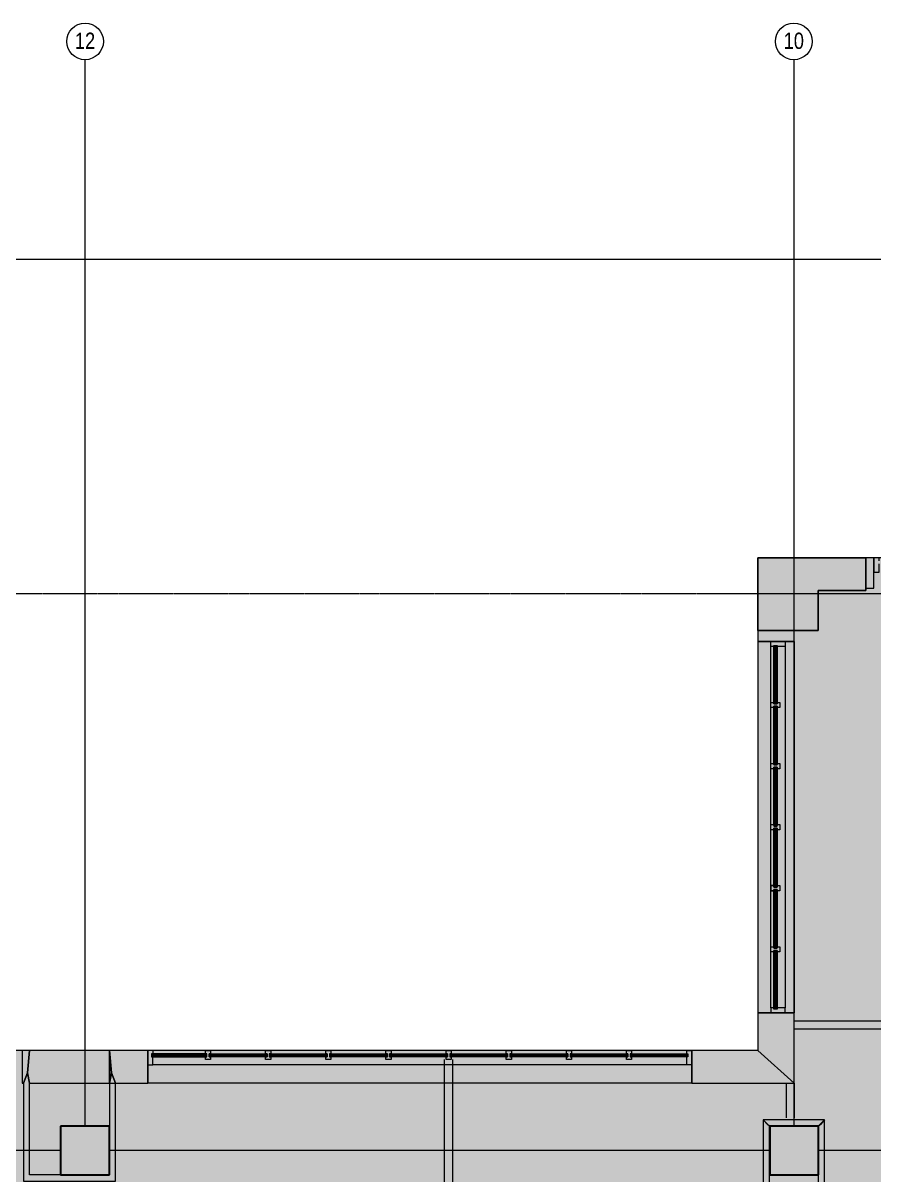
# Model space of a CAD drawing. Header units: inches. Extents: x -4451 to 2809, y -40 to 2719.
# Drawn here: x -1828 to -1411, y 1794 to 2359 of the extents above; entities that cross this region are included whole.
import ezdxf

# ---------------------------------------------------------------- set-up
doc = ezdxf.new("R2010")
doc.units = ezdxf.units.IN
doc.header["$MEASUREMENT"] = 0
doc.linetypes.add('IMPORT-CENTER2', pattern=[1.6875, 1.125, -0.1875, 0.1875, -0.1875])
doc.linetypes.add('IMPORT-CENTER2 _2_', pattern=[1.125, 0.75, -0.125, 0.125, -0.125])
for name, color, linetype, lineweight in [('7th Floor_dwg', 8, 'Continuous', 9), ('A-Bldg-Patt', 7, 'Continuous', 9), ('A-DETL-GENF', 92, 'Continuous', 9), ('A-DETL-THIN', 151, 'Continuous', 9), ('A-Glaz-Bldg', 7, 'Continuous', 9), ('A-Grid', 7, 'IMPORT-CENTER2', 9), ('A-Grid-Iden', 7, 'Continuous', 9), ('A-Wall-Bldg', 7, 'Continuous', 9), ('A-Wall-Exst', 7, 'Continuous', 9), ('A-WALL-PATT', 111, 'Continuous', 18), ('core model_dwg', 8, 'Continuous', 9), ('S-COLS', 52, 'Continuous', 18)]:
    doc.layers.add(name, color=color, linetype=linetype, lineweight=lineweight)
doc.styles.add('Arial', font='arial.ttf', dxfattribs={"width": 0.8, "height": 8})

# ---------------------------------------------------------------- blocks, each defined once
blk = doc.blocks.new('7th Floor_dwg_24_SQ_COLUMN-V2-Level 07 DEMOLITION PLAN')
at = {"layer": 'A-Bldg-Patt'}
blk.add_hatch(color=256, dxfattribs=at).paths.add_polyline_path([(-12, 12), (-11.8125, 12), (-11.8125, -12), (-12, -12)], flags=0)
at = {"layer": 'A-Wall-Bldg'}
blk.add_line((-12, -12), (-11.8125, -12), dxfattribs=at)
at = {"layer": 'A-Wall-Bldg', "flags": 128}
blk.add_lwpolyline([(-11.8125, 12), (-12, 12), (-12, -12)], dxfattribs=at)
blk = doc.blocks.new('7th Floor_dwg-6970059-Level 07 DEMOLITION PLAN')
at = {"layer": 'A-Bldg-Patt'}
blk.add_hatch(color=256, dxfattribs=at).paths.add_polyline_path([(-1437.9, 2061.08), (-1437.9, 2080.71), (-1414.47, 2080.71), (-1414.47, 2096.71), (-1467.53, 2096.71), (-1467.53, 2061.08), (-1449.72, 2061.08)], flags=0)
at = {"layer": 'A-Glaz-Bldg'}
for p, q in [((-1467.53, 2055.63), (-1467.53, 1873.44)), ((-1459.25, 2053.63), (-1459.25, 2024.99)), ((-1458.5, 2053.63), (-1458.5, 2024.99)), ((-1454.12, 2053.13), (-1454.12, 1875.94)), ((-1449.72, 2055.63), (-1449.72, 1873.44)), ((-1459.25, 2023.87), (-1459.25, 1995.05)), ((-1458.5, 2023.87), (-1458.5, 1995.05)), ((-1459.25, 1993.92), (-1459.25, 1965.1)), ((-1458.5, 1993.92), (-1458.5, 1965.1)), ((-1459.25, 1963.97), (-1459.25, 1935.15)), ((-1458.5, 1963.97), (-1458.5, 1935.15)), ((-1459.25, 1934.02), (-1459.25, 1905.2)), ((-1458.5, 1934.02), (-1458.5, 1905.2)), ((-1459.25, 1904.07), (-1459.25, 1875.25)), ((-1458.5, 1904.07), (-1458.5, 1875.25)), ((-1499.96, 1854.9), (-1766.89, 1854.9)), ((-1765.14, 1853.02), (-1737.94, 1853.02)), ((-1765.14, 1852.27), (-1737.94, 1852.27)), ((-1708.42, 1853.02), (-1736.81, 1853.02)), ((-1708.42, 1852.27), (-1736.81, 1852.27)), ((-1678.89, 1853.02), (-1707.29, 1853.02)), ((-1678.89, 1852.27), (-1707.29, 1852.27)), ((-1649.37, 1853.02), (-1677.77, 1853.02)), ((-1649.37, 1852.27), (-1677.77, 1852.27)), ((-1619.85, 1853.02), (-1648.25, 1853.02)), ((-1619.85, 1852.27), (-1648.25, 1852.27)), ((-1590.33, 1853.02), (-1618.73, 1853.02)), ((-1590.33, 1852.27), (-1618.73, 1852.27)), ((-1560.81, 1853.02), (-1589.2, 1853.02)), ((-1560.81, 1852.27), (-1589.2, 1852.27)), ((-1531.29, 1853.02), (-1559.68, 1853.02)), ((-1531.29, 1852.27), (-1559.68, 1852.27)), ((-1501.96, 1853.02), (-1530.16, 1853.02)), ((-1501.96, 1852.27), (-1530.16, 1852.27)), ((-1502.46, 1847.9), (-1764.39, 1847.9)), ((-1499.96, 1838.9), (-1766.89, 1838.9))]:
    blk.add_line(p, q, dxfattribs=at)
at = {"layer": 'A-Glaz-Bldg', "flags": 128}
for points in [[(-1408.07, 2095.21), (-1408.07, 2096.71), (-1410.57, 2096.71), (-1410.57, 2089.71), (-1408.07, 2089.71), (-1408.07, 2093.71)], [(-1459.62, 2053.13), (-1461.12, 2053.13), (-1461.12, 2055.63), (-1454.12, 2055.63), (-1454.12, 2053.13), (-1458.12, 2053.13)], [(-1461.12, 1875.94), (-1461.12, 1873.44), (-1454.12, 1873.44), (-1454.12, 1875.94), (-1458.12, 1875.94), (-1458.12, 1875.19), (-1459.62, 1875.19), (-1459.62, 1875.94), (-1461.12, 1875.94), (-1461.12, 2053.13)], [(-1459.62, 2024.99), (-1459.62, 2053.63), (-1458.12, 2053.63), (-1458.12, 2024.99)], [(-1458.12, 2023.13), (-1458.12, 2023.87), (-1459.62, 2023.87), (-1459.62, 2023.18), (-1461.12, 2023.18), (-1461.12, 2025.68), (-1459.62, 2025.68), (-1459.62, 2024.99), (-1458.12, 2024.99), (-1458.12, 2025.73)], [(-1459.62, 1995.23), (-1459.62, 2023.87), (-1458.12, 2023.87), (-1458.12, 1995.23)], [(-1458.12, 2025.68), (-1456.71, 2025.68), (-1456.71, 2023.18), (-1458.12, 2023.18)], [(-1458.12, 1993.19), (-1458.12, 1993.92), (-1459.62, 1993.92), (-1459.62, 1993.23), (-1461.12, 1993.23), (-1461.12, 1995.73), (-1459.62, 1995.73), (-1459.62, 1995.05), (-1458.12, 1995.05), (-1458.12, 1995.78)], [(-1458.12, 1995.73), (-1456.71, 1995.73), (-1456.71, 1993.23), (-1458.12, 1993.23)], [(-1459.62, 1965.28), (-1459.62, 1993.92), (-1458.12, 1993.92), (-1458.12, 1965.28)], [(-1458.12, 1963.24), (-1458.12, 1963.97), (-1459.62, 1963.97), (-1459.62, 1963.28), (-1461.12, 1963.28), (-1461.12, 1965.78), (-1459.62, 1965.78), (-1459.62, 1965.1), (-1458.12, 1965.1), (-1458.12, 1965.83)], [(-1459.62, 1935.34), (-1459.62, 1963.97), (-1458.12, 1963.97), (-1458.12, 1935.34)], [(-1458.12, 1965.78), (-1456.71, 1965.78), (-1456.71, 1963.28), (-1458.12, 1963.28)], [(-1459.62, 1933.34), (-1459.62, 1934.02), (-1458.12, 1934.02), (-1458.12, 1933.29), (-1458.12, 1934.02), (-1459.62, 1934.02), (-1459.62, 1933.34), (-1461.12, 1933.34), (-1461.12, 1935.84), (-1459.62, 1935.84), (-1459.62, 1935.15), (-1458.12, 1935.15), (-1458.12, 1935.88)], [(-1459.62, 1905.39), (-1459.62, 1934.02), (-1458.12, 1934.02), (-1458.12, 1905.39)], [(-1458.12, 1935.84), (-1456.71, 1935.84), (-1456.71, 1933.34), (-1458.12, 1933.34)], [(-1458.12, 1903.34), (-1458.12, 1904.07), (-1459.62, 1904.07), (-1459.62, 1903.39), (-1461.12, 1903.39), (-1461.12, 1905.89), (-1459.62, 1905.89), (-1459.62, 1905.2), (-1458.12, 1905.2), (-1458.12, 1905.93)], [(-1458.12, 1905.89), (-1456.71, 1905.89), (-1456.71, 1903.39), (-1458.12, 1903.39)], [(-1459.62, 1875.44), (-1459.62, 1904.07), (-1458.12, 1904.07), (-1458.12, 1875.44)], [(-1764.39, 1854.9), (-1766.89, 1854.9), (-1766.89, 1847.9), (-1764.39, 1847.9), (-1764.39, 1851.9)], [(-1502.46, 1854.9), (-1764.39, 1854.9), (-1764.39, 1853.4)], [(-1737.94, 1853.4), (-1738.62, 1853.4), (-1738.62, 1854.9), (-1736.12, 1854.9), (-1736.12, 1853.4), (-1736.81, 1853.4)], [(-1709.15, 1851.9), (-1708.42, 1851.9), (-1708.42, 1853.4), (-1709.1, 1853.4), (-1709.1, 1854.9), (-1706.6, 1854.9), (-1706.6, 1853.4), (-1707.29, 1853.4), (-1707.29, 1851.9), (-1706.56, 1851.9)], [(-1679.63, 1851.9), (-1678.89, 1851.9), (-1678.89, 1853.4), (-1679.58, 1853.4), (-1679.58, 1854.9), (-1677.08, 1854.9), (-1677.08, 1853.4), (-1677.77, 1853.4), (-1677.77, 1851.9), (-1677.04, 1851.9)], [(-1650.11, 1851.9), (-1649.37, 1851.9), (-1649.37, 1853.4), (-1650.06, 1853.4), (-1650.06, 1854.9), (-1647.56, 1854.9), (-1647.56, 1853.4), (-1648.25, 1853.4), (-1648.25, 1851.9), (-1647.51, 1851.9)], [(-1620.58, 1851.9), (-1619.85, 1851.9), (-1619.85, 1853.4), (-1620.54, 1853.4), (-1620.54, 1854.9), (-1618.04, 1854.9), (-1618.04, 1853.4), (-1618.73, 1853.4), (-1618.73, 1851.9), (-1617.99, 1851.9)], [(-1591.06, 1851.9), (-1590.33, 1851.9), (-1590.33, 1853.4), (-1591.02, 1853.4), (-1591.02, 1854.9), (-1588.52, 1854.9), (-1588.52, 1853.4), (-1589.2, 1853.4), (-1589.2, 1851.9), (-1588.47, 1851.9)], [(-1561.54, 1851.9), (-1560.81, 1851.9), (-1560.81, 1853.4), (-1561.5, 1853.4), (-1561.5, 1854.9), (-1559, 1854.9), (-1559, 1853.4), (-1559.68, 1853.4), (-1559.68, 1851.9), (-1558.95, 1851.9)], [(-1532.02, 1851.9), (-1531.29, 1851.9), (-1531.29, 1853.4), (-1531.98, 1853.4), (-1531.98, 1854.9), (-1529.48, 1854.9), (-1529.48, 1853.4), (-1530.16, 1853.4), (-1530.16, 1851.9), (-1529.43, 1851.9)], [(-1502.46, 1853.4), (-1502.46, 1854.9), (-1499.96, 1854.9), (-1499.96, 1847.9), (-1502.46, 1847.9), (-1502.46, 1851.9)], [(-1737.94, 1851.9), (-1737.94, 1853.4), (-1765.14, 1853.4), (-1765.14, 1851.9), (-1737.94, 1851.9), (-1738.67, 1851.9)], [(-1736.12, 1851.9), (-1736.12, 1850.48), (-1738.62, 1850.48), (-1738.62, 1851.9)], [(-1736.81, 1851.9), (-1736.81, 1853.4), (-1708.42, 1853.4), (-1708.42, 1851.9), (-1736.81, 1851.9), (-1736.08, 1851.9)], [(-1706.6, 1851.9), (-1706.6, 1850.48), (-1709.1, 1850.48), (-1709.1, 1851.9)], [(-1707.1, 1853.4), (-1678.89, 1853.4), (-1678.89, 1851.9), (-1707.1, 1851.9)], [(-1677.08, 1851.9), (-1677.08, 1850.48), (-1679.58, 1850.48), (-1679.58, 1851.9)], [(-1677.58, 1853.4), (-1649.37, 1853.4), (-1649.37, 1851.9), (-1677.58, 1851.9)], [(-1647.56, 1851.9), (-1647.56, 1850.48), (-1650.06, 1850.48), (-1650.06, 1851.9)], [(-1648.06, 1853.4), (-1619.85, 1853.4), (-1619.85, 1851.9), (-1648.06, 1851.9)], [(-1618.04, 1851.9), (-1618.04, 1850.48), (-1620.54, 1850.48), (-1620.54, 1851.9)], [(-1618.54, 1853.4), (-1590.33, 1853.4), (-1590.33, 1851.9), (-1618.54, 1851.9)], [(-1588.52, 1851.9), (-1588.52, 1850.48), (-1591.02, 1850.48), (-1591.02, 1851.9)], [(-1589.02, 1853.4), (-1560.81, 1853.4), (-1560.81, 1851.9), (-1589.02, 1851.9)], [(-1559, 1851.9), (-1559, 1850.48), (-1561.5, 1850.48), (-1561.5, 1851.9)], [(-1559.5, 1853.4), (-1531.29, 1853.4), (-1531.29, 1851.9), (-1559.5, 1851.9)], [(-1529.48, 1851.9), (-1529.48, 1850.48), (-1531.98, 1850.48), (-1531.98, 1851.9)], [(-1530.16, 1853.4), (-1501.96, 1853.4), (-1501.96, 1851.9), (-1530.16, 1851.9)]]:
    blk.add_lwpolyline(points, dxfattribs=at)
at = {"layer": 'A-Grid'}
for p, q in [((-1797.72, 1817.9), (-1797.72, 2341.04)), ((-1449.72, 2096.71), (-1449.72, 2341.04)), ((89.38, 2243.08), (-2865.72, 2243.08)), ((-1449.72, 2061.08), (-1449.72, 2096.71)), ((-1467.53, 2079.08), (-2127.9, 2079.08)), ((-1437.9, 2079.08), (-1467.53, 2079.08)), ((-1089.72, 2079.08), (-1437.9, 2079.08)), ((-1449.72, 1817.9), (-1449.72, 2061.08)), ((-1809.72, 1805.9), (-2133.53, 1805.9)), ((-1461.9, 1805.9), (-1785.72, 1805.9)), ((-1461.72, 1805.9), (-1461.9, 1805.9)), ((-1349.01, 1805.9), (-1437.72, 1805.9))]:
    blk.add_line(p, q, dxfattribs=at)
at = {"layer": 'A-Grid-Iden'}
for centre in [(-1797.72, 2350.04), (-1449.9, 2350.04)]:
    blk.add_circle(centre, 9, dxfattribs=at)
at = {"layer": 'A-Wall-Bldg'}
for p, q in [((-1414.47, 2096.71), (-1467.53, 2096.71)), ((-1467.53, 2096.71), (-1414.47, 2096.71)), ((-1467.53, 2096.71), (-1467.53, 2061.08)), ((-1467.53, 2061.08), (-1467.53, 2096.71)), ((-1414.47, 2096.71), (-1414.47, 2081.71)), ((-1414.47, 2080.71), (-1414.47, 2096.71)), ((-1414.47, 2096.71), (-1414.47, 2080.71)), ((-1437.9, 2061.08), (-1437.9, 2080.71)), ((-1437.9, 2080.71), (-1437.9, 2061.08)), ((-1437.9, 2080.71), (-1414.47, 2080.71)), ((-1414.47, 2080.71), (-1437.9, 2080.71)), ((-1414.47, 2081.71), (-1410.56, 2081.71)), ((-1449.72, 2061.08), (-1467.53, 2061.08)), ((-1467.53, 2061.08), (-1437.9, 2061.08)), ((-1785.72, 1838.9), (-1785.72, 1817.9))]:
    blk.add_line(p, q, dxfattribs=at)
at = {"layer": 'A-Wall-Bldg', "flags": 128}
for points in [[(-1437.9, 2061.08), (-1467.53, 2061.08), (-1467.53, 2096.71), (-1414.47, 2096.71), (-1414.47, 2080.71), (-1437.9, 2080.71), (-1437.9, 2061.08), (-1467.53, 2061.08)], [(-1410.56, 2081.71), (-1410.56, 2096.71), (-1414.47, 2096.71)], [(-1467.53, 2061.08), (-1467.53, 2055.63), (-1449.72, 2055.63), (-1449.72, 2061.08)], [(-1809.72, 1793.9), (-1824.9, 1793.9), (-1824.9, 1838.9), (-1785.72, 1838.9)], [(-1461.9, 1793.9), (-1461.9, 1817.9), (-1461.72, 1817.9)], [(-1437.9, 1793.9), (-1437.9, 1769.9), (-1461.9, 1769.9), (-1461.9, 1793.9)]]:
    blk.add_lwpolyline(points, dxfattribs=at)
for points in [[(-1414.47, 2096.71), (-1467.53, 2096.71), (-1467.53, 2061.08), (-1437.9, 2061.08), (-1437.9, 2080.71), (-1414.47, 2080.71)], [(-1449.72, 1838.9), (-1449.72, 1873.44), (-1467.53, 1873.44), (-1467.53, 1854.9), (-1499.96, 1854.9), (-1499.96, 1838.9)], [(-1766.89, 1838.9), (-1766.89, 1854.9), (-1785.72, 1854.9), (-1824.9, 1854.9), (-1828.54, 1854.9), (-1828.54, 1838.9), (-1827.9, 1838.9), (-1827.9, 1790.9), (-1782.72, 1790.9), (-1782.72, 1838.9)], [(-1464.9, 1820.9), (-1464.9, 1766.9), (-1434.9, 1766.9), (-1434.9, 1820.9)]]:
    blk.add_lwpolyline(points, close=True, dxfattribs=at)
at = {"layer": 'A-Wall-Exst'}
for p, q in [((-1453.72, 1838.9), (-1453.72, 1821.9)), ((-1449.72, 1838.9), (-1449.72, 1821.9))]:
    blk.add_line(p, q, dxfattribs=at)
at = {"layer": 'A-Wall-Exst', "flags": 128}
for points in [[(-1449.72, 1869.44), (-1309.9, 1869.44), (-1309.9, 1873.44), (-1305.9, 1873.44), (-1305.9, 1731.48), (-1305.9, 1706.48), (-1315.9, 1706.48), (-1315.9, 1710.48), (-1309.9, 1710.48), (-1309.9, 1865.44), (-1449.72, 1865.44)], [(-1554.9, 1710.48), (-1554.9, 1706.48), (-1636.72, 1706.48), (-1636.72, 1690.9), (-1640.72, 1690.9), (-1640.72, 1710.48), (-1621.29, 1710.48), (-1621.29, 1850.48)], [(-1518.9, 1706.48), (-1510.9, 1706.48), (-1510.9, 1710.48), (-1518.9, 1710.48), (-1554.9, 1710.48), (-1617.29, 1710.48), (-1617.29, 1850.48)]]:
    blk.add_lwpolyline(points, dxfattribs=at)
at = {"layer": 'A-WALL-PATT', "color": 7, "lineweight": 9}
for p, q in [((-1414.47, 2081.71), (-1414.47, 2096.71)), ((-1449.72, 2061.08), (-1467.53, 2061.08)), ((-1449.72, 2055.63), (-1467.53, 2055.63)), ((-1449.72, 1873.44), (-1467.53, 1873.44)), ((-1499.96, 1838.9), (-1499.96, 1854.9))]:
    blk.add_line(p, q, dxfattribs=at)
at = {"layer": 'A-WALL-PATT', "color": 7, "lineweight": 9, "flags": 128}
for points in [[(-1824.9, 1854.9), (-1825.9, 1843.98), (-1827.9, 1838.9), (-1825.9, 1843.98), (-1824.9, 1838.9), (-1825.9, 1843.98)], [(-1785.72, 1854.9), (-1784.72, 1843.98), (-1782.72, 1838.9), (-1784.72, 1843.98), (-1785.72, 1838.9), (-1784.72, 1843.98)], [(-1467.53, 1854.9), (-1449.72, 1838.9)], [(-1461.9, 1817.9), (-1464.9, 1820.9)], [(-1437.9, 1817.9), (-1434.9, 1820.9)]]:
    blk.add_lwpolyline(points, close=True, dxfattribs=at)
blk.add_lwpolyline([(-1766.89, 1838.9), (-1766.89, 1843.98), (-1766.89, 1854.9)], dxfattribs=at)
at = {"extrusion": (0, 0, -1), "zscale": -1, "rotation": 180}
blk.add_blockref('7th Floor_dwg_24_SQ_COLUMN-V2-Level 07 DEMOLITION PLAN', (1449.9, 1805.9), dxfattribs=at)
at = {"layer": 'A-Grid-Iden', "char_height": 8, "width": 11.7526, "attachment_point": 2, "line_spacing_factor": 0.941778, "style": 'Arial'}
for s, insert in [('12', (-1797.72, 2354.34)), ('10', (-1449.9, 2354.34))]:
    blk.add_mtext(s, dxfattribs=dict(at, insert=insert))
blk = doc.blocks.new('Concrete-Rectangular-Column - 24 x 24-6974123-Level 07 DEMOLITION PLAN')
at = {"layer": 'S-COLS', "lineweight": 9}
blk.add_hatch(color=7, dxfattribs=at).paths.add_polyline_path([(-12, -12), (12, -12), (12, 12), (-12, 12)], flags=0)
at = {"layer": 'S-COLS', "color": 8, "lineweight": 30}
for p, q in [((12, 12), (-12, 12)), ((-12, 12), (-12, -12)), ((12, -12), (12, 12)), ((-12, -12), (12, -12))]:
    blk.add_line(p, q, dxfattribs=at)
blk = doc.blocks.new('core model_dwg_24_SQ_COLUMN-V13-Level 07 DEMOLITION PLAN')
at = {"layer": 'A-Wall-Bldg'}
blk.add_line((-12, -12), (-11.8125, -12), dxfattribs=at)
at = {"layer": 'A-Wall-Bldg', "flags": 128}
blk.add_lwpolyline([(-11.8125, 12), (-12, 12), (-12, -12)], dxfattribs=at)
blk = doc.blocks.new('core model_dwg_1300 Eye - 5th Floor-6996771-Level 07 DEMOLITION PLAN')
at = {"layer": 'A-Glaz-Bldg'}
for p, q in [((-1467.53, 2055.63), (-1467.53, 1873.44)), ((-1459.25, 2053.63), (-1459.25, 2024.99)), ((-1458.5, 2053.63), (-1458.5, 2024.99)), ((-1454.12, 2053.13), (-1454.12, 1875.94)), ((-1449.72, 2055.63), (-1449.72, 1873.44)), ((-1459.25, 2023.87), (-1459.25, 1995.05)), ((-1458.5, 2023.87), (-1458.5, 1995.05)), ((-1459.25, 1993.92), (-1459.25, 1965.1)), ((-1458.5, 1993.92), (-1458.5, 1965.1)), ((-1459.25, 1963.97), (-1459.25, 1935.15)), ((-1458.5, 1963.97), (-1458.5, 1935.15)), ((-1459.25, 1934.02), (-1459.25, 1905.2)), ((-1458.5, 1934.02), (-1458.5, 1905.2)), ((-1459.25, 1904.07), (-1459.25, 1875.25)), ((-1458.5, 1904.07), (-1458.5, 1875.25)), ((-1499.96, 1854.9), (-1766.89, 1854.9)), ((-1765.14, 1853.02), (-1737.94, 1853.02)), ((-1765.14, 1852.27), (-1737.94, 1852.27)), ((-1708.42, 1853.02), (-1736.81, 1853.02)), ((-1708.42, 1852.27), (-1736.81, 1852.27)), ((-1678.89, 1853.02), (-1707.29, 1853.02)), ((-1678.89, 1852.27), (-1707.29, 1852.27)), ((-1649.37, 1853.02), (-1677.77, 1853.02)), ((-1649.37, 1852.27), (-1677.77, 1852.27)), ((-1619.85, 1853.02), (-1648.25, 1853.02)), ((-1619.85, 1852.27), (-1648.25, 1852.27)), ((-1590.33, 1853.02), (-1618.73, 1853.02)), ((-1590.33, 1852.27), (-1618.73, 1852.27)), ((-1560.81, 1853.02), (-1589.2, 1853.02)), ((-1560.81, 1852.27), (-1589.2, 1852.27)), ((-1531.29, 1853.02), (-1559.68, 1853.02)), ((-1531.29, 1852.27), (-1559.68, 1852.27)), ((-1501.96, 1853.02), (-1530.16, 1853.02)), ((-1501.96, 1852.27), (-1530.16, 1852.27)), ((-1502.46, 1847.9), (-1764.39, 1847.9)), ((-1499.96, 1838.9), (-1766.89, 1838.9))]:
    blk.add_line(p, q, dxfattribs=at)
at = {"layer": 'A-Glaz-Bldg', "flags": 128}
for points in [[(-1408.07, 2095.21), (-1408.07, 2096.71), (-1410.57, 2096.71), (-1410.57, 2089.71), (-1408.07, 2089.71), (-1408.07, 2093.71)], [(-1459.62, 2053.13), (-1461.12, 2053.13), (-1461.12, 2055.63), (-1454.12, 2055.63), (-1454.12, 2053.13), (-1458.12, 2053.13)], [(-1461.12, 1875.94), (-1461.12, 1873.44), (-1454.12, 1873.44), (-1454.12, 1875.94), (-1458.12, 1875.94), (-1458.12, 1875.19), (-1459.62, 1875.19), (-1459.62, 1875.94), (-1461.12, 1875.94), (-1461.12, 2053.13)], [(-1459.62, 2024.99), (-1459.62, 2053.63), (-1458.12, 2053.63), (-1458.12, 2024.99)], [(-1458.12, 2023.13), (-1458.12, 2023.87), (-1459.62, 2023.87), (-1459.62, 2023.18), (-1461.12, 2023.18), (-1461.12, 2025.68), (-1459.62, 2025.68), (-1459.62, 2024.99), (-1458.12, 2024.99), (-1458.12, 2025.73)], [(-1459.62, 1995.23), (-1459.62, 2023.87), (-1458.12, 2023.87), (-1458.12, 1995.23)], [(-1458.12, 2025.68), (-1456.71, 2025.68), (-1456.71, 2023.18), (-1458.12, 2023.18)], [(-1458.12, 1993.19), (-1458.12, 1993.92), (-1459.62, 1993.92), (-1459.62, 1993.23), (-1461.12, 1993.23), (-1461.12, 1995.73), (-1459.62, 1995.73), (-1459.62, 1995.05), (-1458.12, 1995.05), (-1458.12, 1995.78)], [(-1458.12, 1995.73), (-1456.71, 1995.73), (-1456.71, 1993.23), (-1458.12, 1993.23)], [(-1459.62, 1965.28), (-1459.62, 1993.92), (-1458.12, 1993.92), (-1458.12, 1965.28)], [(-1458.12, 1963.24), (-1458.12, 1963.97), (-1459.62, 1963.97), (-1459.62, 1963.28), (-1461.12, 1963.28), (-1461.12, 1965.78), (-1459.62, 1965.78), (-1459.62, 1965.1), (-1458.12, 1965.1), (-1458.12, 1965.83)], [(-1459.62, 1935.34), (-1459.62, 1963.97), (-1458.12, 1963.97), (-1458.12, 1935.34)], [(-1458.12, 1965.78), (-1456.71, 1965.78), (-1456.71, 1963.28), (-1458.12, 1963.28)], [(-1458.12, 1935.88), (-1458.12, 1935.15), (-1459.62, 1935.15), (-1459.62, 1935.84), (-1461.12, 1935.84), (-1461.12, 1933.34), (-1459.62, 1933.34), (-1459.62, 1934.02), (-1458.12, 1934.02), (-1458.12, 1933.29), (-1458.12, 1934.02), (-1459.62, 1934.02), (-1459.62, 1933.34)], [(-1459.62, 1905.39), (-1459.62, 1934.02), (-1458.12, 1934.02), (-1458.12, 1905.39)], [(-1458.12, 1935.84), (-1456.71, 1935.84), (-1456.71, 1933.34), (-1458.12, 1933.34)], [(-1458.12, 1903.34), (-1458.12, 1904.07), (-1459.62, 1904.07), (-1459.62, 1903.39), (-1461.12, 1903.39), (-1461.12, 1905.89), (-1459.62, 1905.89), (-1459.62, 1905.2), (-1458.12, 1905.2), (-1458.12, 1905.93)], [(-1458.12, 1905.89), (-1456.71, 1905.89), (-1456.71, 1903.39), (-1458.12, 1903.39)], [(-1459.62, 1875.44), (-1459.62, 1904.07), (-1458.12, 1904.07), (-1458.12, 1875.44)], [(-1764.39, 1854.9), (-1766.89, 1854.9), (-1766.89, 1847.9), (-1764.39, 1847.9), (-1764.39, 1851.9)], [(-1502.46, 1854.9), (-1764.39, 1854.9), (-1764.39, 1853.4)], [(-1737.94, 1853.4), (-1738.62, 1853.4), (-1738.62, 1854.9), (-1736.12, 1854.9), (-1736.12, 1853.4), (-1736.81, 1853.4)], [(-1709.15, 1851.9), (-1708.42, 1851.9), (-1708.42, 1853.4), (-1709.1, 1853.4), (-1709.1, 1854.9), (-1706.6, 1854.9), (-1706.6, 1853.4), (-1707.29, 1853.4), (-1707.29, 1851.9), (-1706.56, 1851.9)], [(-1679.63, 1851.9), (-1678.89, 1851.9), (-1678.89, 1853.4), (-1679.58, 1853.4), (-1679.58, 1854.9), (-1677.08, 1854.9), (-1677.08, 1853.4), (-1677.77, 1853.4), (-1677.77, 1851.9), (-1677.04, 1851.9)], [(-1650.11, 1851.9), (-1649.37, 1851.9), (-1649.37, 1853.4), (-1650.06, 1853.4), (-1650.06, 1854.9), (-1647.56, 1854.9), (-1647.56, 1853.4), (-1648.25, 1853.4), (-1648.25, 1851.9), (-1647.51, 1851.9)], [(-1620.58, 1851.9), (-1619.85, 1851.9), (-1619.85, 1853.4), (-1620.54, 1853.4), (-1620.54, 1854.9), (-1618.04, 1854.9), (-1618.04, 1853.4), (-1618.73, 1853.4), (-1618.73, 1851.9), (-1617.99, 1851.9)], [(-1591.06, 1851.9), (-1590.33, 1851.9), (-1590.33, 1853.4), (-1591.02, 1853.4), (-1591.02, 1854.9), (-1588.52, 1854.9), (-1588.52, 1853.4), (-1589.2, 1853.4), (-1589.2, 1851.9), (-1588.47, 1851.9)], [(-1561.54, 1851.9), (-1560.81, 1851.9), (-1560.81, 1853.4), (-1561.5, 1853.4), (-1561.5, 1854.9), (-1559, 1854.9), (-1559, 1853.4), (-1559.68, 1853.4), (-1559.68, 1851.9), (-1558.95, 1851.9)], [(-1532.02, 1851.9), (-1531.29, 1851.9), (-1531.29, 1853.4), (-1531.98, 1853.4), (-1531.98, 1854.9), (-1529.48, 1854.9), (-1529.48, 1853.4), (-1530.16, 1853.4), (-1530.16, 1851.9), (-1529.43, 1851.9)], [(-1502.46, 1853.4), (-1502.46, 1854.9), (-1499.96, 1854.9), (-1499.96, 1847.9), (-1502.46, 1847.9), (-1502.46, 1851.9)], [(-1737.94, 1851.9), (-1737.94, 1853.4), (-1765.14, 1853.4), (-1765.14, 1851.9), (-1737.94, 1851.9), (-1738.67, 1851.9)], [(-1736.12, 1851.9), (-1736.12, 1850.48), (-1738.62, 1850.48), (-1738.62, 1851.9)], [(-1736.81, 1851.9), (-1736.81, 1853.4), (-1708.42, 1853.4), (-1708.42, 1851.9), (-1736.81, 1851.9), (-1736.08, 1851.9)], [(-1706.6, 1851.9), (-1706.6, 1850.48), (-1709.1, 1850.48), (-1709.1, 1851.9)], [(-1707.1, 1853.4), (-1678.89, 1853.4), (-1678.89, 1851.9), (-1707.1, 1851.9)], [(-1677.08, 1851.9), (-1677.08, 1850.48), (-1679.58, 1850.48), (-1679.58, 1851.9)], [(-1677.58, 1853.4), (-1649.37, 1853.4), (-1649.37, 1851.9), (-1677.58, 1851.9)], [(-1647.56, 1851.9), (-1647.56, 1850.48), (-1650.06, 1850.48), (-1650.06, 1851.9)], [(-1648.06, 1853.4), (-1619.85, 1853.4), (-1619.85, 1851.9), (-1648.06, 1851.9)], [(-1618.04, 1851.9), (-1618.04, 1850.48), (-1620.54, 1850.48), (-1620.54, 1851.9)], [(-1618.54, 1853.4), (-1590.33, 1853.4), (-1590.33, 1851.9), (-1618.54, 1851.9)], [(-1588.52, 1851.9), (-1588.52, 1850.48), (-1591.02, 1850.48), (-1591.02, 1851.9)], [(-1589.02, 1853.4), (-1560.81, 1853.4), (-1560.81, 1851.9), (-1589.02, 1851.9)], [(-1559, 1851.9), (-1559, 1850.48), (-1561.5, 1850.48), (-1561.5, 1851.9)], [(-1559.5, 1853.4), (-1531.29, 1853.4), (-1531.29, 1851.9), (-1559.5, 1851.9)], [(-1529.48, 1851.9), (-1529.48, 1850.48), (-1531.98, 1850.48), (-1531.98, 1851.9)], [(-1530.16, 1853.4), (-1501.96, 1853.4), (-1501.96, 1851.9), (-1530.16, 1851.9)]]:
    blk.add_lwpolyline(points, dxfattribs=at)
at = {"layer": 'A-Grid', "linetype": 'IMPORT-CENTER2 _2_'}
for p, q in [((-1797.72, 1817.9), (-1797.72, 2341.04)), ((-1449.72, 1817.9), (-1449.72, 2341.04)), ((89.38, 2243.08), (-3725.57, 2243.08)), ((89.38, 2079.08), (-2865.66, 2079.08)), ((-1809.72, 1805.9), (-2133.53, 1805.9)), ((-1461.72, 1805.9), (-1785.72, 1805.9)), ((-1349.01, 1805.9), (-1437.72, 1805.9))]:
    blk.add_line(p, q, dxfattribs=at)
at = {"layer": 'A-Grid-Iden'}
for centre in [(-1797.72, 2350.04), (-1449.9, 2350.04)]:
    blk.add_circle(centre, 9, dxfattribs=at)
at = {"layer": 'A-Wall-Bldg'}
blk.add_line((-1785.72, 1838.9), (-1785.72, 1817.9), dxfattribs=at)
at = {"layer": 'A-Wall-Bldg', "flags": 128}
for points in [[(-1467.53, 2061.08), (-1467.53, 2096.71), (-1414.47, 2096.71)], [(-1414.47, 2096.71), (-1414.47, 2080.71), (-1437.9, 2080.71)], [(-1437.9, 2080.71), (-1437.9, 2061.08), (-1467.53, 2061.08)], [(-1809.72, 1793.9), (-1824.9, 1793.9), (-1824.9, 1838.9), (-1785.72, 1838.9), (-1766.89, 1838.9), (-1766.89, 1854.9), (-1785.72, 1854.9), (-1824.9, 1854.9), (-1828.54, 1854.9), (-1828.54, 1838.9), (-1827.9, 1838.9), (-1827.9, 1790.9), (-1782.72, 1790.9), (-1782.72, 1838.9)], [(-1437.9, 1793.9), (-1437.9, 1769.9), (-1461.9, 1769.9), (-1461.9, 1817.9), (-1461.72, 1817.9)]]:
    blk.add_lwpolyline(points, dxfattribs=at)
for points in [[(-1414.47, 2080.71), (-1414.47, 2096.71), (-1467.53, 2096.71), (-1467.53, 2061.08), (-1437.9, 2061.08), (-1437.9, 2080.71)], [(-1449.72, 1838.9), (-1449.72, 1873.44), (-1467.53, 1873.44), (-1467.53, 1854.9), (-1499.96, 1854.9), (-1499.96, 1838.9)], [(-1464.9, 1820.9), (-1464.9, 1766.9), (-1434.9, 1766.9), (-1434.9, 1820.9)]]:
    blk.add_lwpolyline(points, close=True, dxfattribs=at)
at = {"layer": 'A-WALL-PATT', "color": 7, "lineweight": 9}
for p, q in [((-1467.53, 1873.44), (-1449.72, 1873.44)), ((-1766.89, 1854.9), (-1766.89, 1838.9)), ((-1499.96, 1838.9), (-1499.96, 1854.9))]:
    blk.add_line(p, q, dxfattribs=at)
at = {"layer": 'A-WALL-PATT', "color": 7, "lineweight": 9, "flags": 128}
for points in [[(-1825.9, 1843.98), (-1827.9, 1838.9), (-1826.03, 1843.66), (-1825.9, 1843.98), (-1824.9, 1838.9), (-1825.9, 1843.98), (-1824.9, 1854.9)], [(-1449.72, 1838.9), (-1467.53, 1854.9)], [(-1462.73, 1818.72), (-1464.9, 1820.9), (-1463.03, 1819.02), (-1461.9, 1817.9)], [(-1437.9, 1817.9), (-1437.08, 1818.5), (-1436.78, 1818.72), (-1434.9, 1820.9), (-1436.78, 1818.72)]]:
    blk.add_lwpolyline(points, close=True, dxfattribs=at)
blk.add_lwpolyline([(-1782.72, 1838.9), (-1784.72, 1843.98), (-1784.89, 1843.09), (-1785.72, 1838.9), (-1785.72, 1854.9), (-1785.72, 1843.98), (-1785.72, 1838.9)], dxfattribs=at)
at = {"extrusion": (0, 0, -1), "zscale": -1, "rotation": 180}
blk.add_blockref('core model_dwg_24_SQ_COLUMN-V13-Level 07 DEMOLITION PLAN', (1449.9, 1805.9), dxfattribs=at)
at = {"layer": 'A-Grid-Iden', "char_height": 8, "width": 11.7526, "attachment_point": 2, "line_spacing_factor": 0.941778, "style": 'Arial'}
for s, insert in [('12', (-1797.72, 2354.34)), ('10', (-1449.9, 2354.34))]:
    blk.add_mtext(s, dxfattribs=dict(at, insert=insert))
blk = doc.blocks.new('core model_dwg-6996768-Level 07 DEMOLITION PLAN')
blk.add_blockref('core model_dwg_1300 Eye - 5th Floor-6996771-Level 07 DEMOLITION PLAN', (0, 0))

msp = doc.modelspace()

# ---------------------------------------------------------------- hatches: boundary and pattern name
at = {"layer": 'A-DETL-GENF'}
h = msp.add_hatch(color=9, dxfattribs=at)
h.paths.add_polyline_path([(-46.99, 364.9), (17.53, 364.9), (17.53, 682.08), (1.53, 682.08), (1.53, 699.9), (-11.09, 699.9), (-11.09, 723.9), (1.53, 723.9), (1.53, 741.71), (17.53, 741.71), (17.53, 1043.71), (-295.09, 1043.71), (-295.09, 1026.58), (-295.24, 1026.23), (-295.59, 1026.08), (-336.59, 1026.08), (-336.59, 1010.58), (-367.41, 1010.58), (-367.41, 1041.58), (-352.09, 1041.58), (-352.09, 1083.08), (-334.47, 1083.08), (-334.47, 1325.08), (-350.47, 1325.08), (-350.47, 1342.9), (-363.09, 1342.9), (-363.09, 1366.9), (-350.47, 1366.9), (-350.47, 1384.71), (-334.47, 1384.71), (-334.47, 1685.08), (-350.47, 1685.08), (-350.47, 1702.9), (-363.09, 1702.9), (-363.09, 1726.9), (-350.47, 1726.9), (-350.47, 1744.71), (-334.47, 1744.71), (-334.47, 2045.08), (-350.47, 2045.08), (-350.47, 2067.08), (-364.09, 2067.08), (-364.09, 2080.71), (-387.53, 2080.71), (-387.53, 2096.71), (-687.9, 2096.71), (-687.9, 1934.23), (-653.72, 1934.23), (-653.72, 1008.9), (-717.72, 1008.9), (-717.72, 1012.9), (-657.72, 1012.9), (-657.72, 1930.23), (-691.9, 1930.23), (-691.9, 2080.71), (-705.72, 2080.71), (-705.72, 2068.08), (-729.72, 2068.08), (-729.72, 2080.71), (-747.53, 2080.71), (-747.53, 2096.71), (-1047.9, 2096.71), (-1047.9, 2080.71), (-1065.72, 2080.71), (-1065.72, 2068.08), (-1089.72, 2068.08), (-1089.72, 2080.71), (-1107.53, 2080.71), (-1107.53, 2096.71), (-1414.47, 2096.71), (-1414.47, 2080.71), (-1437.9, 2080.71), (-1437.9, 2061.08), (-1467.53, 2061.08), (-1467.53, 1854.9), (-2127.9, 1854.9), (-2127.9, 2061.08), (-2157.53, 2061.08), (-2157.53, 2080.71), (-2180.97, 2080.71), (-2180.97, 2096.71), (-2487.9, 2096.71), (-2487.9, 2080.71), (-2505.72, 2080.71), (-2505.72, 2068.08), (-2529.72, 2068.08), (-2529.72, 2080.71), (-2547.53, 2080.71), (-2547.53, 2096.71), (-2860.09, 2096.71), (-2860.09, 2260.21), (-3613.29, 2260.21), (-3613.29, 1886.27), (-3565.29, 1886.27), (-3565.29, 1702.15), (-3538.29, 1702.15), (-3538.29, 1641.65), (-3565.29, 1641.65), (-3565.29, 1462.15), (-3538.29, 1462.15), (-3538.29, 1401.65), (-3565.29, 1401.65), (-3565.29, 1222.15), (-3538.29, 1222.15), (-3538.29, 1161.65), (-3565.29, 1161.65), (-3565.29, 982.15), (-3538.29, 982.15), (-3538.29, 921.65), (-3565.29, 921.65), (-3565.29, 737.52), (-3613.29, 737.52), (-3613.29, 364.9), (-3212.09, 364.9), (-3212.09, 412.9), (-3027.97, 412.9), (-3027.97, 439.9), (-2967.47, 439.9), (-2967.47, 412.9), (-2787.97, 412.9), (-2787.97, 439.9), (-2727.47, 439.9), (-2727.47, 412.9), (-2547.97, 412.9), (-2547.97, 439.9), (-2487.47, 439.9), (-2487.47, 412.9), (-2307.97, 412.9), (-2307.97, 439.9), (-2247.47, 439.9), (-2247.47, 412.9), (-2067.97, 412.9), (-2067.97, 439.9), (-2007.47, 439.9), (-2007.47, 412.9), (-1827.97, 412.9), (-1827.97, 439.9), (-1767.47, 439.9), (-1767.47, 412.9), (-1587.97, 412.9), (-1587.97, 439.9), (-1527.47, 439.9), (-1527.47, 412.9), (-1347.97, 412.9), (-1347.97, 439.9), (-1287.47, 439.9), (-1287.47, 412.9), (-1107.97, 412.9), (-1107.97, 439.9), (-1047.47, 439.9), (-1047.47, 412.9), (-867.97, 412.9), (-867.97, 439.9), (-807.47, 439.9), (-807.47, 412.9), (-627.97, 412.9), (-627.97, 439.9), (-567.47, 439.9), (-567.47, 412.9), (-383.34, 412.9), (-383.34, 364.9), (-48.49, 364.9)], flags=0)
h.paths.add_polyline_path([(-3584.77, 369.4), (-3608.77, 369.4), (-3608.77, 393.4), (-3584.77, 393.4), (-3584.77, 378.52)], flags=0)
h.paths.add_polyline_path([(-10.97, 376.27), (-10.97, 400.27), (13.03, 400.27), (13.03, 376.27)], flags=0)
h.paths.add_polyline_path([(-345.72, 378.52), (-369.72, 378.52), (-369.72, 429.9), (-345.72, 429.9), (-345.72, 408.39)], flags=0)
h.paths.add_polyline_path([(-3249.72, 378.52), (-3249.72, 429.9), (-3225.72, 429.9), (-3225.72, 378.52)], flags=0)
h.paths.add_polyline_path([(-3599.66, 699.9), (-3599.66, 723.9), (-3548.29, 723.9), (-3548.29, 699.9), (-3570.14, 699.9)], flags=0)
h.paths.add_polyline_path([(-345.72, 778.9), (-369.72, 778.9), (-369.72, 802.9), (-345.72, 802.9)], flags=0)
h.paths.add_polyline_path([(-1799.72, 778.9), (-1809.72, 778.9), (-1809.72, 802.9), (-1785.72, 802.9), (-1785.72, 778.9), (-1795.72, 778.9)], flags=0)
h.paths.add_polyline_path([(-1569.72, 778.9), (-1569.72, 802.9), (-1545.72, 802.9), (-1545.72, 778.9)], flags=0)
h.paths.add_polyline_path([(-2517.72, 778.9), (-2541.72, 778.9), (-2541.72, 802.9), (-2517.72, 802.9)], flags=0)
h.paths.add_polyline_path([(-2877.72, 778.9), (-2877.72, 802.9), (-2853.72, 802.9), (-2853.72, 778.9)], flags=0)
h.paths.add_polyline_path([(-2049.72, 778.9), (-2049.72, 802.9), (-2025.72, 802.9), (-2025.72, 778.9)], flags=0)
h.paths.add_polyline_path([(-741.72, 778.9), (-741.72, 802.9), (-717.72, 802.9), (-717.72, 778.9)], flags=0)
h.paths.add_polyline_path([(-1321.72, 778.9), (-1321.72, 802.9), (-1297.72, 802.9), (-1297.72, 778.9)], flags=0)
h.paths.add_polyline_path([(-2297.72, 778.9), (-2297.72, 802.9), (-2273.72, 802.9), (-2273.72, 778.9)], flags=0)
h.paths.add_polyline_path([(-1053.72, 778.9), (-1077.72, 778.9), (-1077.72, 802.9), (-1053.72, 802.9)], flags=0)
h.paths.add_polyline_path([(-3211.97, 778.9), (-3211.97, 802.9), (-3187.97, 802.9), (-3187.97, 778.9)], flags=0)
h.paths.add_polyline_path([(-2541.72, 941.4), (-2877.72, 941.4), (-2877.72, 1015.27), (-2878.47, 1015.27), (-2878.47, 1016.77), (-2876.97, 1016.77), (-2876.97, 1017.27), (-2875.47, 1017.27), (-2875.47, 1016.77), (-2873.47, 1016.77), (-2873.47, 1015.27), (-2874.22, 1015.27), (-2874.22, 1012.9), (-2850.22, 1012.9), (-2850.22, 988.9), (-2874.22, 988.9), (-2874.22, 944.9), (-2748.22, 944.9), (-2748.22, 1072.9), (-2874.22, 1072.9), (-2874.22, 1054.52), (-2873.47, 1054.52), (-2873.47, 1053.02), (-2875.47, 1053.02), (-2875.47, 1052.52), (-2876.97, 1052.52), (-2876.97, 1053.02), (-2878.47, 1053.02), (-2878.47, 1054.52), (-2877.72, 1054.52), (-2877.72, 1080.9), (-2517.72, 1080.9), (-2517.72, 941.4), (-2529.72, 941.4)], flags=0)
h.paths.add_polyline_path([(-2541.72, 944.9), (-2529.72, 944.9), (-2529.72, 967.9), (-2532.47, 967.9), (-2532.47, 972.4), (-2735.97, 972.4), (-2735.97, 945.15), (-2736.22, 945.15), (-2736.22, 944.9), (-2735.97, 944.9)], flags=0)
h.paths.add_polyline_path([(-847.22, 945.15), (-859.47, 945.15), (-859.47, 981.15), (-847.22, 981.15), (-847.22, 955.77)], flags=0)
h.paths.add_polyline_path([(-1075.22, 967.9), (-1075.22, 1003.9), (-1062.97, 1003.9), (-1062.97, 967.9)], flags=0)
h.paths.add_polyline_path([(-2532.47, 975.9), (-2532.47, 1003.9), (-2529.72, 1003.9), (-2529.72, 1042.4), (-2532.47, 1042.4), (-2532.47, 1072.9), (-2735.97, 1072.9), (-2735.97, 1036.9), (-2736.22, 1036.9), (-2736.22, 981.15), (-2735.97, 981.15), (-2735.97, 975.9), (-2693.6, 975.9)], flags=0)
h.paths.add_polyline_path([(-745.22, 988.9), (-745.22, 1012.9), (-721.22, 1012.9), (-721.22, 988.9)], flags=0)
h.paths.add_polyline_path([(-1321.72, 1012.9), (-1321.72, 1018.9), (-1329.72, 1018.9), (-1329.72, 1038.9), (-1545.72, 1038.9), (-1545.72, 1018.9), (-1569.72, 1018.9), (-1569.72, 1038.9), (-1785.72, 1038.9), (-1785.72, 1018.9), (-1809.72, 1018.9), (-1809.72, 1042.9), (-1799.72, 1042.9), (-1799.72, 1402.9), (-1809.72, 1402.9), (-1809.72, 1426.9), (-1799.72, 1426.9), (-1799.72, 1790.9), (-1795.72, 1790.9), (-1795.72, 1426.9), (-1785.72, 1426.9), (-1785.72, 1402.9), (-1795.72, 1402.9), (-1795.72, 1042.9), (-1141.72, 1042.9), (-1141.72, 1119.4), (-1137.72, 1119.4), (-1137.72, 1038.9), (-1305.72, 1038.9), (-1305.72, 1036.9), (-1297.72, 1036.9), (-1297.72, 1012.9), (-1305.72, 1012.9)], flags=0)
h.paths.add_polyline_path([(-1.41, 1013.9), (-10.97, 1013.9), (-10.97, 1037.9), (13.03, 1037.9), (13.03, 1013.9), (1.53, 1013.9)], flags=0)
h.paths.add_polyline_path([(-2289.72, 1018.9), (-2289.72, 1042.9), (-2265.72, 1042.9), (-2265.72, 1018.9), (-2273.72, 1018.9)], flags=0)
h.paths.add_polyline_path([(-2049.72, 1018.9), (-2049.72, 1042.9), (-2025.72, 1042.9), (-2025.72, 1018.9)], flags=0)
h.paths.add_polyline_path([(-3187.97, 1018.9), (-3211.97, 1018.9), (-3211.97, 1042.9), (-3187.97, 1042.9)], flags=0)
h.paths.add_polyline_path([(-859.47, 1036.9), (-859.47, 1072.9), (-847.22, 1072.9), (-847.22, 1036.9)], flags=0)
h.paths.add_polyline_path([(-1075.22, 1042.4), (-1075.22, 1078.4), (-1062.97, 1078.4), (-1062.97, 1042.4)], flags=0)
h.paths.add_polyline_path([(-1141.72, 1182.4), (-1141.72, 1457.9), (-1137.72, 1457.9), (-1137.72, 1182.4)], flags=0)
h.paths.add_polyline_path([(-823.98, 1220.9), (-1077.72, 1220.9), (-1077.72, 1353.94), (-1078.47, 1353.94), (-1078.47, 1355.44), (-1076.97, 1355.44), (-1076.97, 1355.94), (-1075.47, 1355.94), (-1075.47, 1355.44), (-1068.97, 1355.44), (-1068.97, 1353.94), (-1069.72, 1353.94), (-1069.72, 1325.9), (-987.72, 1325.9), (-987.72, 1403.82), (-994.28, 1403.82), (-994.28, 1403.07), (-995.78, 1403.07), (-995.78, 1404.57), (-996.28, 1404.57), (-996.28, 1406.57), (-995.78, 1406.57), (-995.78, 1408.07), (-994.28, 1408.07), (-994.28, 1407.32), (-987.72, 1407.32), (-987.72, 1429.9), (-1051.22, 1429.9), (-1051.22, 1407.32), (-1045.65, 1407.32), (-1045.65, 1408.07), (-1044.15, 1408.07), (-1044.15, 1406.57), (-1043.65, 1406.57), (-1043.65, 1404.57), (-1044.15, 1404.57), (-1044.15, 1403.07), (-1045.65, 1403.07), (-1045.65, 1403.82), (-1069.72, 1403.82), (-1069.72, 1393.19), (-1068.97, 1393.19), (-1068.97, 1391.69), (-1075.47, 1391.69), (-1075.47, 1391.19), (-1076.97, 1391.19), (-1076.97, 1391.69), (-1078.47, 1391.69), (-1078.47, 1393.19), (-1077.72, 1393.19), (-1077.72, 1478.27), (-1078.47, 1478.27), (-1078.47, 1479.77), (-1071.97, 1479.77), (-1071.97, 1480.27), (-1070.47, 1480.27), (-1070.47, 1479.77), (-1068.97, 1479.77), (-1068.97, 1478.27), (-1069.72, 1478.27), (-1069.72, 1433.4), (-901.83, 1433.4), (-901.83, 1521.9), (-1069.72, 1521.9), (-1069.72, 1517.52), (-1068.97, 1517.52), (-1068.97, 1516.02), (-1070.47, 1516.02), (-1070.47, 1515.52), (-1071.97, 1515.52), (-1071.97, 1516.02), (-1078.47, 1516.02), (-1078.47, 1517.52), (-1077.72, 1517.52), (-1077.72, 1577.4), (-1078.08, 1577.4), (-1078.08, 1708.15), (-1077.72, 1708.15), (-1077.72, 1762.15), (-1069.72, 1762.15), (-1069.72, 1744.15), (-1062.97, 1744.15), (-1062.97, 1708.15), (-732.47, 1708.15), (-732.47, 1744.15), (-720.22, 1744.15), (-720.22, 1708.15), (-717.72, 1708.15), (-717.72, 1696.15), (-714.97, 1696.15), (-714.97, 1692.27), (-714.22, 1692.27), (-714.22, 1690.77), (-717.72, 1690.77), (-717.72, 1654.52), (-714.22, 1654.52), (-714.22, 1653.02), (-714.97, 1653.02), (-714.97, 1613.77), (-714.22, 1613.77), (-714.22, 1612.27), (-717.72, 1612.27), (-717.72, 1576.02), (-714.22, 1576.02), (-714.22, 1574.52), (-714.97, 1574.52), (-714.97, 1536.9), (-717.72, 1536.9), (-717.72, 1429.9), (-733.72, 1429.9), (-733.72, 1387.9), (-717.72, 1387.9), (-717.72, 1380.77), (-716.97, 1380.77), (-716.97, 1379.27), (-718.47, 1379.27), (-718.47, 1378.77), (-719.97, 1378.77), (-719.97, 1379.27), (-721.97, 1379.27), (-721.97, 1380.77), (-721.22, 1380.77), (-721.22, 1384.4), (-752.72, 1384.4), (-752.72, 1348.4), (-721.22, 1348.4), (-721.22, 1352.9), (-717.72, 1352.9), (-717.72, 1272.52), (-716.97, 1272.52), (-716.97, 1271.02), (-718.97, 1271.02), (-718.97, 1270.52), (-720.47, 1270.52), (-720.47, 1271.02), (-721.97, 1271.02), (-721.97, 1272.52), (-721.22, 1272.52), (-721.22, 1275.15), (-756.22, 1275.15), (-756.22, 1420.4), (-847.22, 1420.4), (-847.22, 1228.9), (-721.22, 1228.9), (-721.22, 1233.27), (-721.97, 1233.27), (-721.97, 1234.77), (-720.47, 1234.77), (-720.47, 1235.27), (-718.97, 1235.27), (-718.97, 1234.77), (-716.97, 1234.77), (-716.97, 1233.27), (-717.72, 1233.27), (-717.72, 1220.9), (-795.28, 1220.9)], flags=0)
h.paths.add_polyline_path([(-2525.72, 1220.9), (-2877.72, 1220.9), (-2877.72, 1234.27), (-2878.47, 1234.27), (-2878.47, 1235.77), (-2876.47, 1235.77), (-2876.47, 1236.27), (-2874.97, 1236.27), (-2874.97, 1235.77), (-2873.47, 1235.77), (-2873.47, 1234.27), (-2874.22, 1234.27), (-2874.22, 1228.9), (-2748.22, 1228.9), (-2748.22, 1419.9), (-2839.22, 1419.9), (-2839.22, 1275.15), (-2874.22, 1275.15), (-2874.22, 1273.52), (-2873.47, 1273.52), (-2873.47, 1272.02), (-2874.97, 1272.02), (-2874.97, 1271.52), (-2876.47, 1271.52), (-2876.47, 1272.02), (-2878.47, 1272.02), (-2878.47, 1273.52), (-2877.72, 1273.52), (-2877.72, 1352.77), (-2878.47, 1352.77), (-2878.47, 1354.27), (-2876.97, 1354.27), (-2876.97, 1354.77), (-2875.47, 1354.77), (-2875.47, 1354.27), (-2873.47, 1354.27), (-2873.47, 1352.77), (-2874.22, 1352.77), (-2874.22, 1348.4), (-2842.72, 1348.4), (-2842.72, 1384.4), (-2874.22, 1384.4), (-2874.22, 1380.02), (-2873.47, 1380.02), (-2873.47, 1378.52), (-2875.47, 1378.52), (-2875.47, 1378.02), (-2876.97, 1378.02), (-2876.97, 1378.52), (-2878.47, 1378.52), (-2878.47, 1380.02), (-2877.72, 1380.02), (-2877.72, 1387.9), (-2842.72, 1387.9), (-2842.72, 1405.9), (-2853.29, 1405.9), (-2853.29, 1423.9), (-2842.72, 1423.9), (-2842.72, 1429.9), (-2877.72, 1429.9), (-2877.72, 1573.27), (-2878.47, 1573.27), (-2878.47, 1574.77), (-2877.72, 1574.77), (-2877.72, 1611.02), (-2878.47, 1611.02), (-2878.47, 1612.52), (-2877.72, 1612.52), (-2877.72, 1652.52), (-2878.47, 1652.52), (-2878.47, 1654.02), (-2877.72, 1654.02), (-2877.72, 1690.27), (-2878.47, 1690.27), (-2878.47, 1691.77), (-2877.72, 1691.77), (-2877.72, 1788.15), (-2517.72, 1788.15), (-2517.72, 1517.52), (-2516.97, 1517.52), (-2516.97, 1516.02), (-2523.47, 1516.02), (-2523.47, 1515.52), (-2524.97, 1515.52), (-2524.97, 1516.02), (-2526.47, 1516.02), (-2526.47, 1517.52), (-2525.72, 1517.52), (-2525.72, 1521.9), (-2693.6, 1521.9), (-2693.6, 1433.4), (-2537.85, 1433.4), (-2537.85, 1473.9), (-2525.72, 1473.9), (-2525.72, 1478.27), (-2526.47, 1478.27), (-2526.47, 1479.77), (-2524.97, 1479.77), (-2524.97, 1480.27), (-2523.47, 1480.27), (-2523.47, 1479.77), (-2516.97, 1479.77), (-2516.97, 1478.27), (-2517.72, 1478.27), (-2517.72, 1394.19), (-2516.97, 1394.19), (-2516.97, 1392.69), (-2518.47, 1392.69), (-2518.47, 1392.19), (-2519.97, 1392.19), (-2519.97, 1392.69), (-2526.47, 1392.69), (-2526.47, 1394.19), (-2525.72, 1394.19), (-2525.72, 1403.82), (-2549.78, 1403.82), (-2549.78, 1403.07), (-2551.28, 1403.07), (-2551.28, 1404.57), (-2551.78, 1404.57), (-2551.78, 1406.57), (-2551.28, 1406.57), (-2551.28, 1408.07), (-2549.78, 1408.07), (-2549.78, 1407.32), (-2544.72, 1407.32), (-2544.72, 1429.4), (-2544.22, 1429.4), (-2544.22, 1429.9), (-2607.72, 1429.9), (-2607.72, 1407.32), (-2601.15, 1407.32), (-2601.15, 1408.07), (-2599.65, 1408.07), (-2599.65, 1406.57), (-2599.15, 1406.57), (-2599.15, 1404.57), (-2599.65, 1404.57), (-2599.65, 1403.07), (-2601.15, 1403.07), (-2601.15, 1403.82), (-2607.72, 1403.82), (-2607.72, 1325.9), (-2525.72, 1325.9), (-2525.72, 1354.94), (-2526.47, 1354.94), (-2526.47, 1356.44), (-2519.97, 1356.44), (-2519.97, 1356.94), (-2518.47, 1356.94), (-2518.47, 1356.44), (-2516.97, 1356.44), (-2516.97, 1354.94), (-2517.72, 1354.94), (-2517.72, 1220.9), (-2520.22, 1220.9)], flags=0)
h.paths.add_polyline_path([(-2735.97, 1228.9), (-2532.47, 1228.9), (-2532.47, 1259.4), (-2525.72, 1259.4), (-2525.72, 1317.9), (-2744.72, 1317.9), (-2744.72, 1259.4), (-2735.97, 1259.4)], flags=0)
h.paths.add_polyline_path([(-859.47, 1228.9), (-859.47, 1259.4), (-850.72, 1259.4), (-850.72, 1317.9), (-1069.72, 1317.9), (-1069.72, 1259.4), (-1062.97, 1259.4), (-1062.97, 1228.9), (-901.83, 1228.9)], flags=0)
h.paths.add_polyline_path([(-721.22, 1287.4), (-721.22, 1344.9), (-752.72, 1344.9), (-752.72, 1287.4)], flags=0)
h.paths.add_polyline_path([(-2874.22, 1287.4), (-2842.72, 1287.4), (-2842.72, 1344.9), (-2874.22, 1344.9), (-2874.22, 1336.19)], flags=0)
h.paths.add_polyline_path([(-2744.72, 1325.9), (-2611.22, 1325.9), (-2611.22, 1429.9), (-2711.12, 1429.9), (-2711.12, 1417.65), (-2744.72, 1417.65), (-2744.72, 1329.63)], flags=0)
h.paths.add_polyline_path([(-859.47, 1325.9), (-850.72, 1325.9), (-850.72, 1417.65), (-884.31, 1417.65), (-884.31, 1429.9), (-984.22, 1429.9), (-984.22, 1325.9), (-901.83, 1325.9)], flags=0)
h.paths.add_polyline_path([(-716.97, 1353.52), (-717.72, 1353.52), (-717.72, 1353.9), (-721.22, 1353.9), (-721.22, 1353.52), (-721.97, 1353.52), (-721.97, 1355.02), (-719.97, 1355.02), (-719.97, 1355.52), (-718.47, 1355.52), (-718.47, 1355.02), (-716.97, 1355.02), (-716.97, 1353.9)], flags=0)
h.paths.add_polyline_path([(-737.22, 1387.9), (-737.22, 1429.9), (-752.72, 1429.9), (-752.72, 1423.9), (-742.14, 1423.9), (-742.14, 1405.9), (-752.72, 1405.9), (-752.72, 1387.9), (-742.14, 1387.9)], flags=0)
h.paths.add_polyline_path([(-2133.53, 1402.9), (-2157.53, 1402.9), (-2157.53, 1426.9), (-2133.49, 1426.9), (-2133.49, 1402.9)], flags=0)
h.paths.add_polyline_path([(-1461.72, 1402.9), (-1461.72, 1426.9), (-1437.72, 1426.9), (-1437.72, 1402.9)], flags=0)
h.paths.add_polyline_path([(-3187.97, 1402.9), (-3211.97, 1402.9), (-3211.97, 1426.9), (-3187.97, 1426.9)], flags=0)
h.paths.add_polyline_path([(-2787.72, 1423.4), (-2748.22, 1423.4), (-2748.22, 1429.9), (-2839.22, 1429.9), (-2839.22, 1423.4), (-2788.72, 1423.4)], flags=0)
h.paths.add_polyline_path([(-762.22, 1423.9), (-756.22, 1423.9), (-756.22, 1429.9), (-847.22, 1429.9), (-847.22, 1423.9), (-807.22, 1423.9)], flags=0)
h.paths.add_polyline_path([(-2526.49, 1433.4), (-2525.72, 1433.4), (-2525.72, 1470.4), (-2534.35, 1470.4), (-2534.35, 1433.4), (-2532.47, 1433.4)], flags=0)
h.paths.add_polyline_path([(-1062.97, 1525.4), (-993.3, 1525.4), (-993.3, 1561.47), (-1069.72, 1561.47), (-1069.72, 1560.13), (-1062.97, 1560.13), (-1062.97, 1526.41)], flags=0)
h.paths.add_polyline_path([(-989.8, 1525.4), (-958.7, 1525.4), (-958.7, 1561.47), (-989.8, 1561.47), (-989.8, 1526.41)], flags=0)
h.paths.add_polyline_path([(-948.86, 1525.4), (-905.97, 1525.4), (-905.97, 1560.13), (-901.83, 1560.13), (-901.83, 1561.47), (-955.2, 1561.47), (-955.2, 1525.4)], flags=0)
h.paths.add_polyline_path([(-2532.47, 1525.4), (-2532.47, 1560.13), (-2525.72, 1560.13), (-2525.72, 1561.47), (-2602.12, 1561.47), (-2602.12, 1525.4), (-2572.24, 1525.4)], flags=0)
h.paths.add_polyline_path([(-2640.23, 1525.4), (-2640.23, 1561.47), (-2693.6, 1561.47), (-2693.6, 1560.13), (-2689.47, 1560.13), (-2689.47, 1525.4)], flags=0)
h.paths.add_polyline_path([(-2605.62, 1525.4), (-2605.62, 1561.47), (-2636.73, 1561.47), (-2636.73, 1525.4)], flags=0)
h.paths.add_polyline_path([(-2634.67, 1564.97), (-2525.72, 1564.97), (-2525.72, 1577.9), (-2693.6, 1577.9), (-2693.6, 1564.97), (-2636.73, 1564.97)], flags=0)
h.paths.add_polyline_path([(-1062.97, 1564.97), (-901.83, 1564.97), (-901.83, 1577.4), (-1069.72, 1577.4), (-1069.72, 1564.97), (-1063.23, 1564.97)], flags=0)
h.paths.add_polyline_path([(-2786.22, 1708.15), (-2532.47, 1708.15), (-2532.47, 1744.15), (-2525.72, 1744.15), (-2525.72, 1776.15), (-2874.22, 1776.15), (-2874.22, 1744.15), (-2862.97, 1744.15), (-2862.97, 1708.15), (-2794.22, 1708.15)], flags=0)
h.paths.add_polyline_path([(-3187.97, 1738.9), (-3211.97, 1738.9), (-3211.97, 1762.9), (-3187.97, 1762.9)], flags=0)
h.paths.add_polyline_path([(-2145.72, 1793.9), (-2157.53, 1793.9), (-2157.53, 1817.9), (-2133.53, 1817.9), (-2133.53, 1793.9)], flags=0)
h.paths.add_polyline_path([(-1449.72, 1793.9), (-1461.9, 1793.9), (-1461.9, 1817.9), (-1437.72, 1817.9), (-1437.72, 1793.9), (-1437.9, 1793.9)], flags=0)
h.paths.add_polyline_path([(-1795.72, 1793.9), (-1809.72, 1793.9), (-1809.72, 1817.9), (-1785.72, 1817.9), (-1785.72, 1793.9)], flags=0)
h.paths.add_polyline_path([(-3565.29, 1899.9), (-3599.66, 1899.9), (-3599.66, 1923.9), (-3548.29, 1923.9), (-3548.29, 1899.9)], flags=0)
h.paths.add_polyline_path([(-2874.22, 2067.08), (-2889.66, 2067.08), (-2889.66, 2091.08), (-2865.66, 2091.08), (-2865.66, 2067.08)], flags=0)
h.paths.add_polyline_path([(-3211.97, 2067.08), (-3211.97, 2091.08), (-3187.97, 2091.08), (-3187.97, 2067.08)], flags=0)
h.paths.add_polyline_path([(-3211.97, 2231.21), (-3211.97, 2255.21), (-3187.97, 2255.21), (-3187.97, 2231.21)], flags=0)
h.paths.add_polyline_path([(-3608.47, 2231.71), (-3608.47, 2255.71), (-3584.47, 2255.71), (-3584.47, 2231.71)], flags=0)
h.paths.add_polyline_path([(-2865.72, 2234.71), (-2889.72, 2234.71), (-2889.72, 2258.71), (-2865.72, 2258.71)], flags=0)

# ---------------------------------------------------------------- linework, layer by layer
at = {"layer": 'A-DETL-THIN'}
for p, q in [((-334.47, 2096.71), (-1467.53, 2096.71)), ((-1467.53, 2096.71), (-1467.53, 1854.9)), ((-1467.53, 1854.9), (-2127.9, 1854.9))]:
    msp.add_line(p, q, dxfattribs=at)

# ---------------------------------------------------------------- block references
at = {"layer": '7th Floor_dwg', "color": 7}
msp.add_blockref('7th Floor_dwg-6970059-Level 07 DEMOLITION PLAN', (0, 0), dxfattribs=at)
at = {"layer": 'core model_dwg', "color": 7}
msp.add_blockref('core model_dwg-6996768-Level 07 DEMOLITION PLAN', (0, 0), dxfattribs=at)
at = {"layer": 'S-COLS', "lineweight": 9}
for p in [(-1797.72, 1805.9), (-1449.72, 1805.9)]:
    msp.add_blockref('Concrete-Rectangular-Column - 24 x 24-6974123-Level 07 DEMOLITION PLAN', p, dxfattribs=at)

doc.saveas('drawing.dxf')
